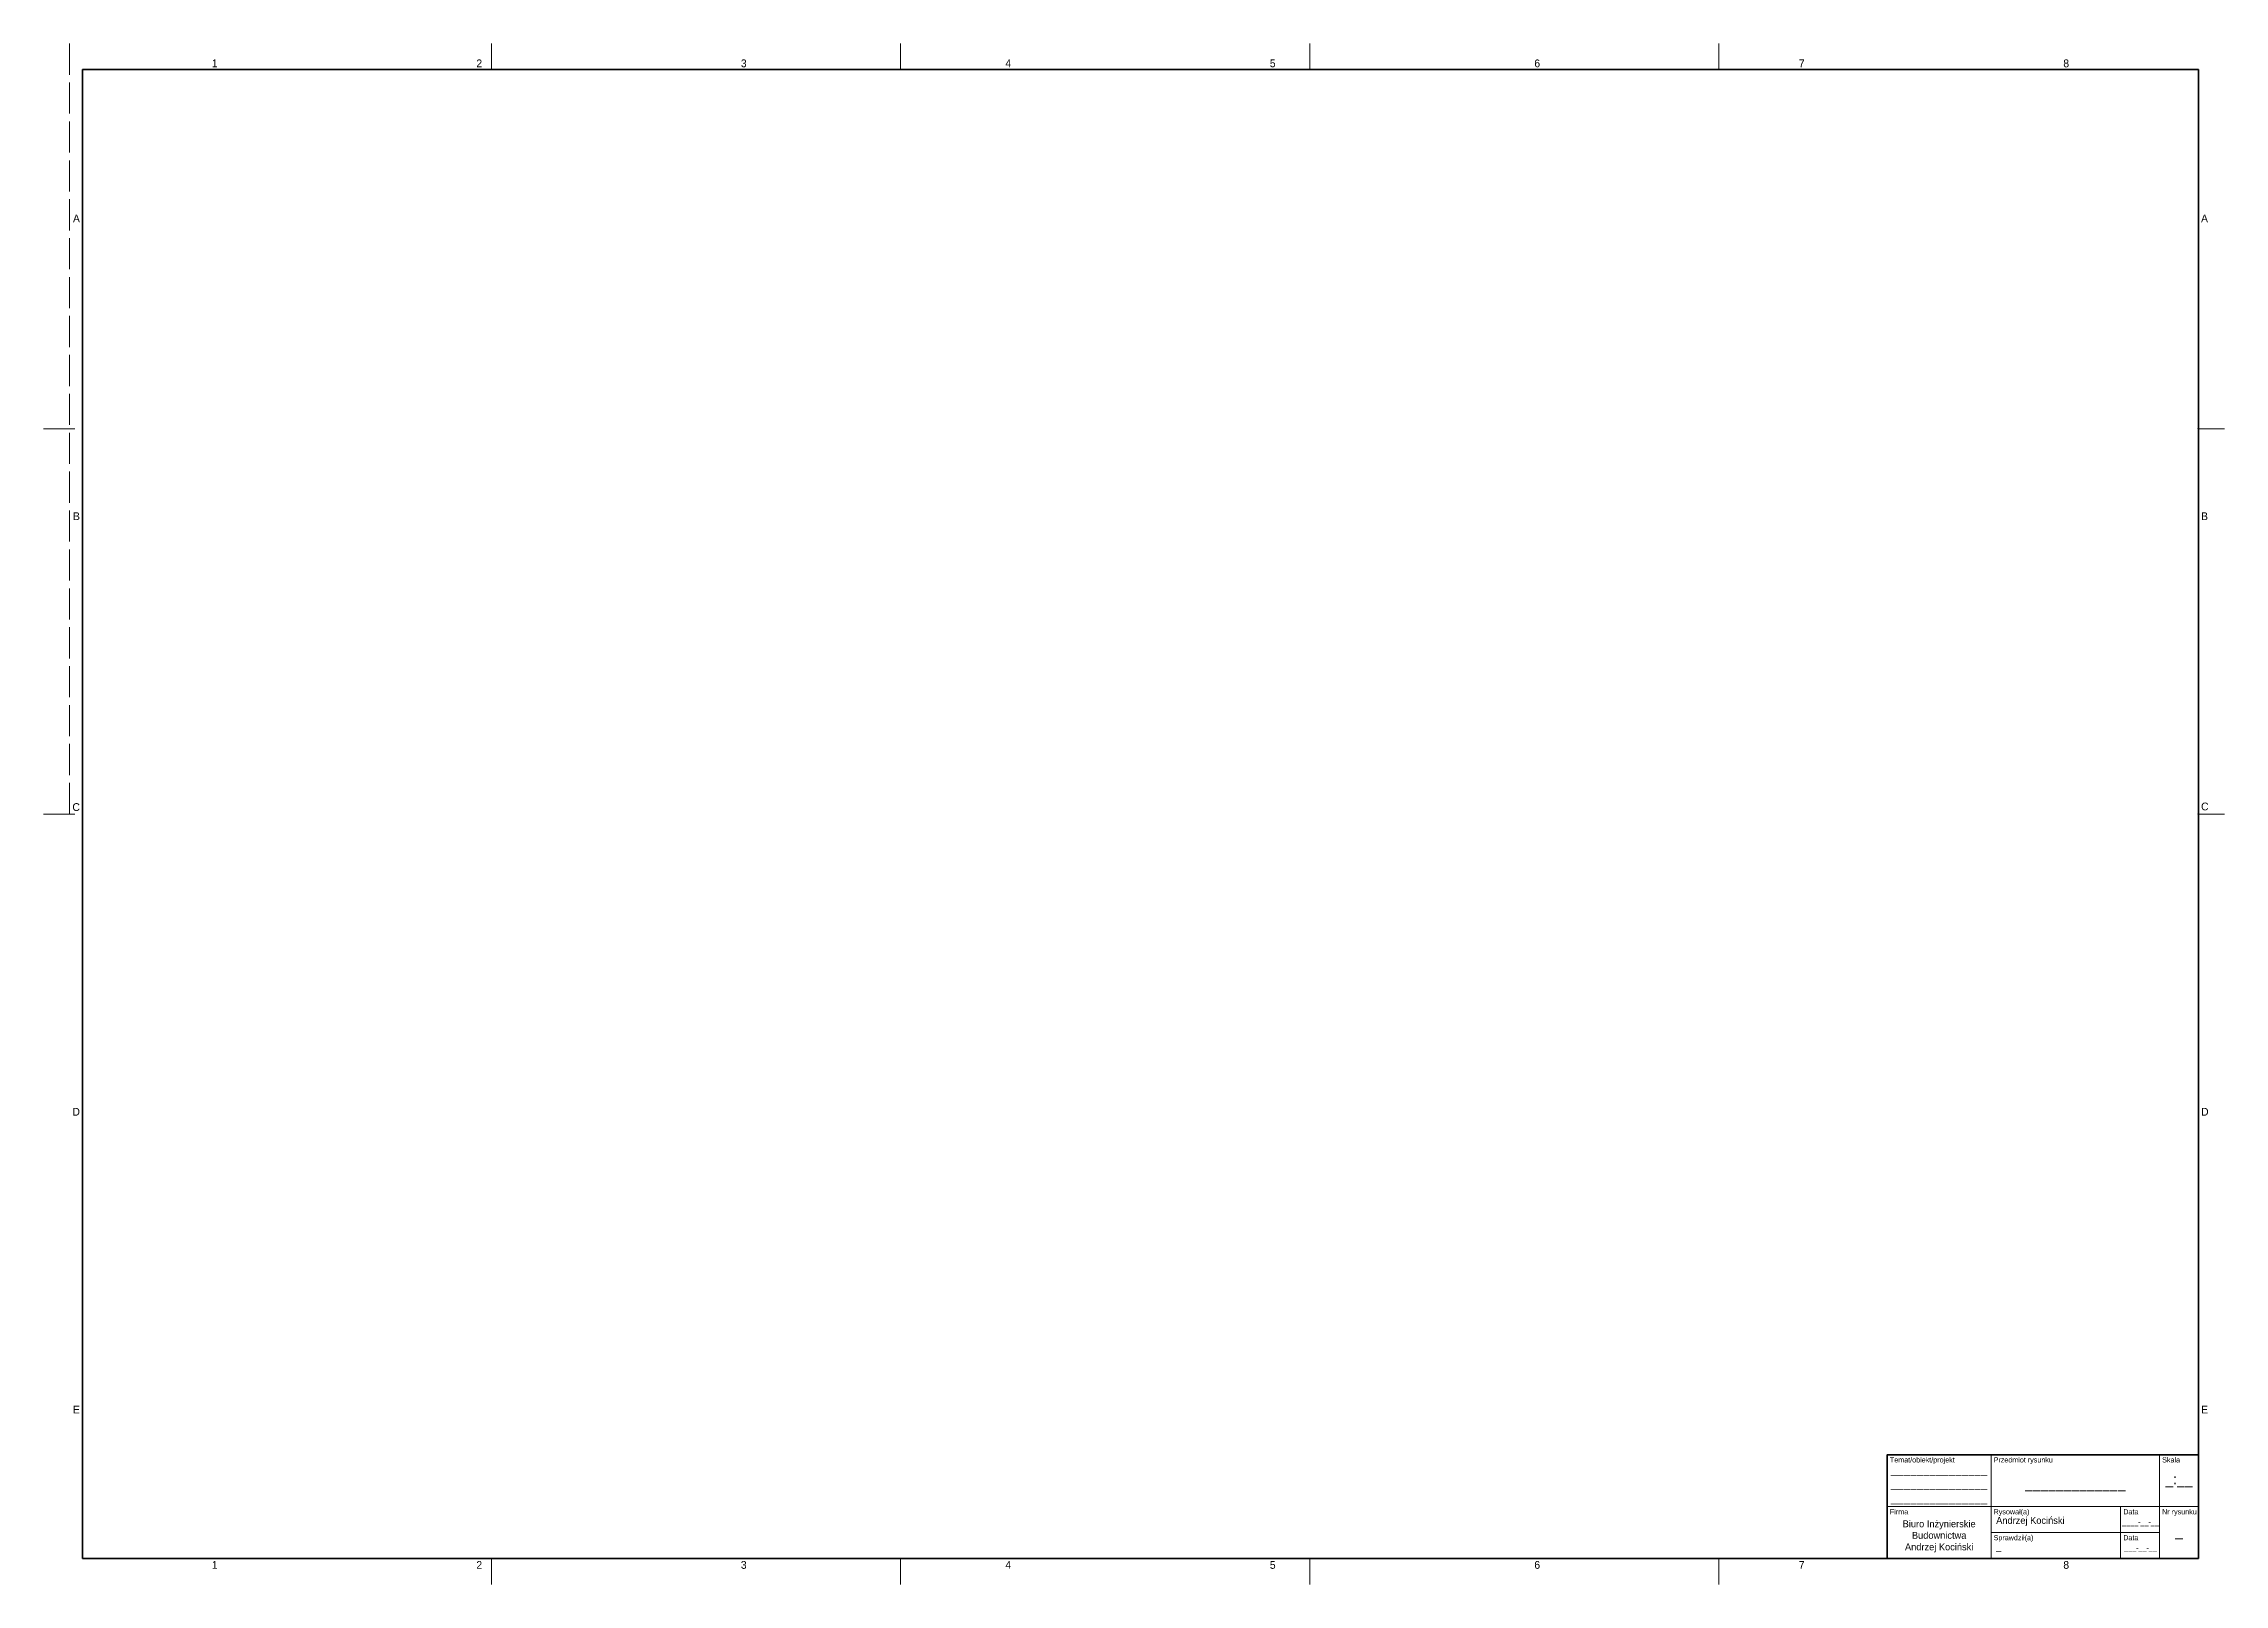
# Model space of a CAD drawing. Header units: millimetres. Extents: x 0 to 841, y 0 to 594.
import ezdxf
from ezdxf.enums import TextEntityAlignment as Align

# ---------------------------------------------------------------- set-up
doc = ezdxf.new("R2010")
doc.units = ezdxf.units.MM
doc.linetypes.add('ACAD_ISO02W100', pattern=[15, 12, -3])
doc.layers.add('ramka tabliczka', color=178, linetype='Continuous', lineweight=35, true_color=0x000000)
doc.styles.add('textstyle3', font='')
doc.styles.get('textstyle3').set_extended_font_data('Fira Sans Compressed')

msp = doc.modelspace()

# ---------------------------------------------------------------- linework, layer by layer
at = {"layer": 'ramka tabliczka', "linetype": 'ACAD_ISO02W100', "lineweight": 18}
for p, q in [((10, 594), (10, 297)), ((172.75, 594), (172.75, 584)), ((330.5, 594), (330.5, 584)), ((488.25, 594), (488.25, 584)), ((646, 594), (646, 584)), ((0, 445.5), (15, 445.5)), ((841, 445.5), (831, 445.5)), ((0, 297), (15, 297)), ((841, 297), (831, 297)), ((172.75, 0), (172.75, 10)), ((330.5, 0), (330.5, 10)), ((488.25, 0), (488.25, 10)), ((646, 0), (646, 10))]:
    msp.add_line(p, q, dxfattribs=at)
at = {"layer": 'ramka tabliczka', "lineweight": 18}
for p, q in [((751, 50), (751, 20)), ((816, 30), (816, 50)), ((711, 30), (751, 30)), ((751, 30), (796, 30)), ((796, 30), (816, 30)), ((801, 20), (801, 30)), ((816, 30), (831, 30)), ((816, 20), (816, 30)), ((751, 20), (751, 10)), ((751, 20), (796, 20)), ((796, 20), (816, 20)), ((801, 10), (801, 20)), ((816, 10), (816, 20))]:
    msp.add_line(p, q, dxfattribs=at)
at = {"layer": 'ramka tabliczka', "flags": 128}
msp.add_lwpolyline([(15, 10), (831, 10), (831, 584), (15, 584)], close=True, dxfattribs=at)
at = {"layer": 'ramka tabliczka', "lineweight": 35, "flags": 128}
msp.add_lwpolyline([(711, 10), (831, 10), (831, 50), (711, 50)], close=True, dxfattribs=at)
at = {"layer": 'ramka tabliczka'}
for p in [(831, 445.5), (831, 297)]:
    msp.add_point(p, dxfattribs=at)

# ---------------------------------------------------------------- texts
at = {"layer": 'ramka tabliczka', "style": 'textstyle3'}
for s, p in [('1', (66, 584)), ('2', (168, 584)), ('3', (270, 584)), ('4', (372, 584)), ('5', (474, 584)), ('6', (576, 584)), ('7', (678, 584)), ('8', (780, 584))]:
    msp.add_text(s, height=3, dxfattribs=at).set_placement(p, align=Align.BOTTOM_CENTER)
for s, p in [('A', (14, 526.6)), ('B', (14, 411.8)), ('C', (13.99, 299.68)), ('D', (14, 182.2)), ('E', (14, 67.4))]:
    msp.add_text(s, height=3, dxfattribs=at).set_placement(p, align=Align.MIDDLE_RIGHT)
for s, p in [('A', (832, 526.6)), ('B', (832, 411.8)), ('C', (832.01, 299.9)), ('D', (832, 182.2)), ('E', (832, 67.4))]:
    msp.add_text(s, height=3, dxfattribs=at).set_placement(p, align=Align.MIDDLE_LEFT)
for s, p in [('Temat/obiekt/projekt', (712, 49)), ('Przedmiot rysunku', (752, 49)), ('Skala', (817, 49)), ('Firma', (712, 29)), ('Rysował(a)', (752, 29)), ('Data', (802, 29)), ('Nr rysunku', (817, 29)), ('Sprawdził(a)', (752, 19)), ('Data', (802, 19))]:
    msp.add_text(s, height=2, dxfattribs=at).set_placement(p, align=Align.TOP_LEFT)
for s, p in [('1', (66, 9)), ('2', (168, 9)), ('3', (270, 9)), ('4', (372, 9)), ('5', (474, 9)), ('6', (576, 9)), ('7', (678, 9)), ('8', (780, 9))]:
    msp.add_text(s, height=3, dxfattribs=at).set_placement(p, align=Align.TOP_CENTER)
for s, insert, char_height, attachment_point in [('\\H3.333;_______________\\P_______________\\P_______________', (731, 38.5), 5, 5), ('\\H4;_____________', (783.5, 38.5), 6, 5), ('\\H4;_:__', (823.5, 40), 6, 5), ('\\H2.667;Andrzej Kociński', (753, 26), 4, 1), ('\\H2.667;Biuro Inżynierskie\\PBudownictwa\\PAndrzej Kociński', (731, 18.5), 4, 5), ('\\H2;____-__-__', (808.65, 25), 3, 2), ('\\H4;_', (823.5, 20), 6, 5), ('\\H2.667;_', (753, 16), 4, 1), ('\\H2;___-__-__', (808.65, 15), 3, 2)]:
    msp.add_mtext(s, dxfattribs=dict(at, insert=insert, char_height=char_height, attachment_point=attachment_point))

doc.saveas('drawing.dxf')
